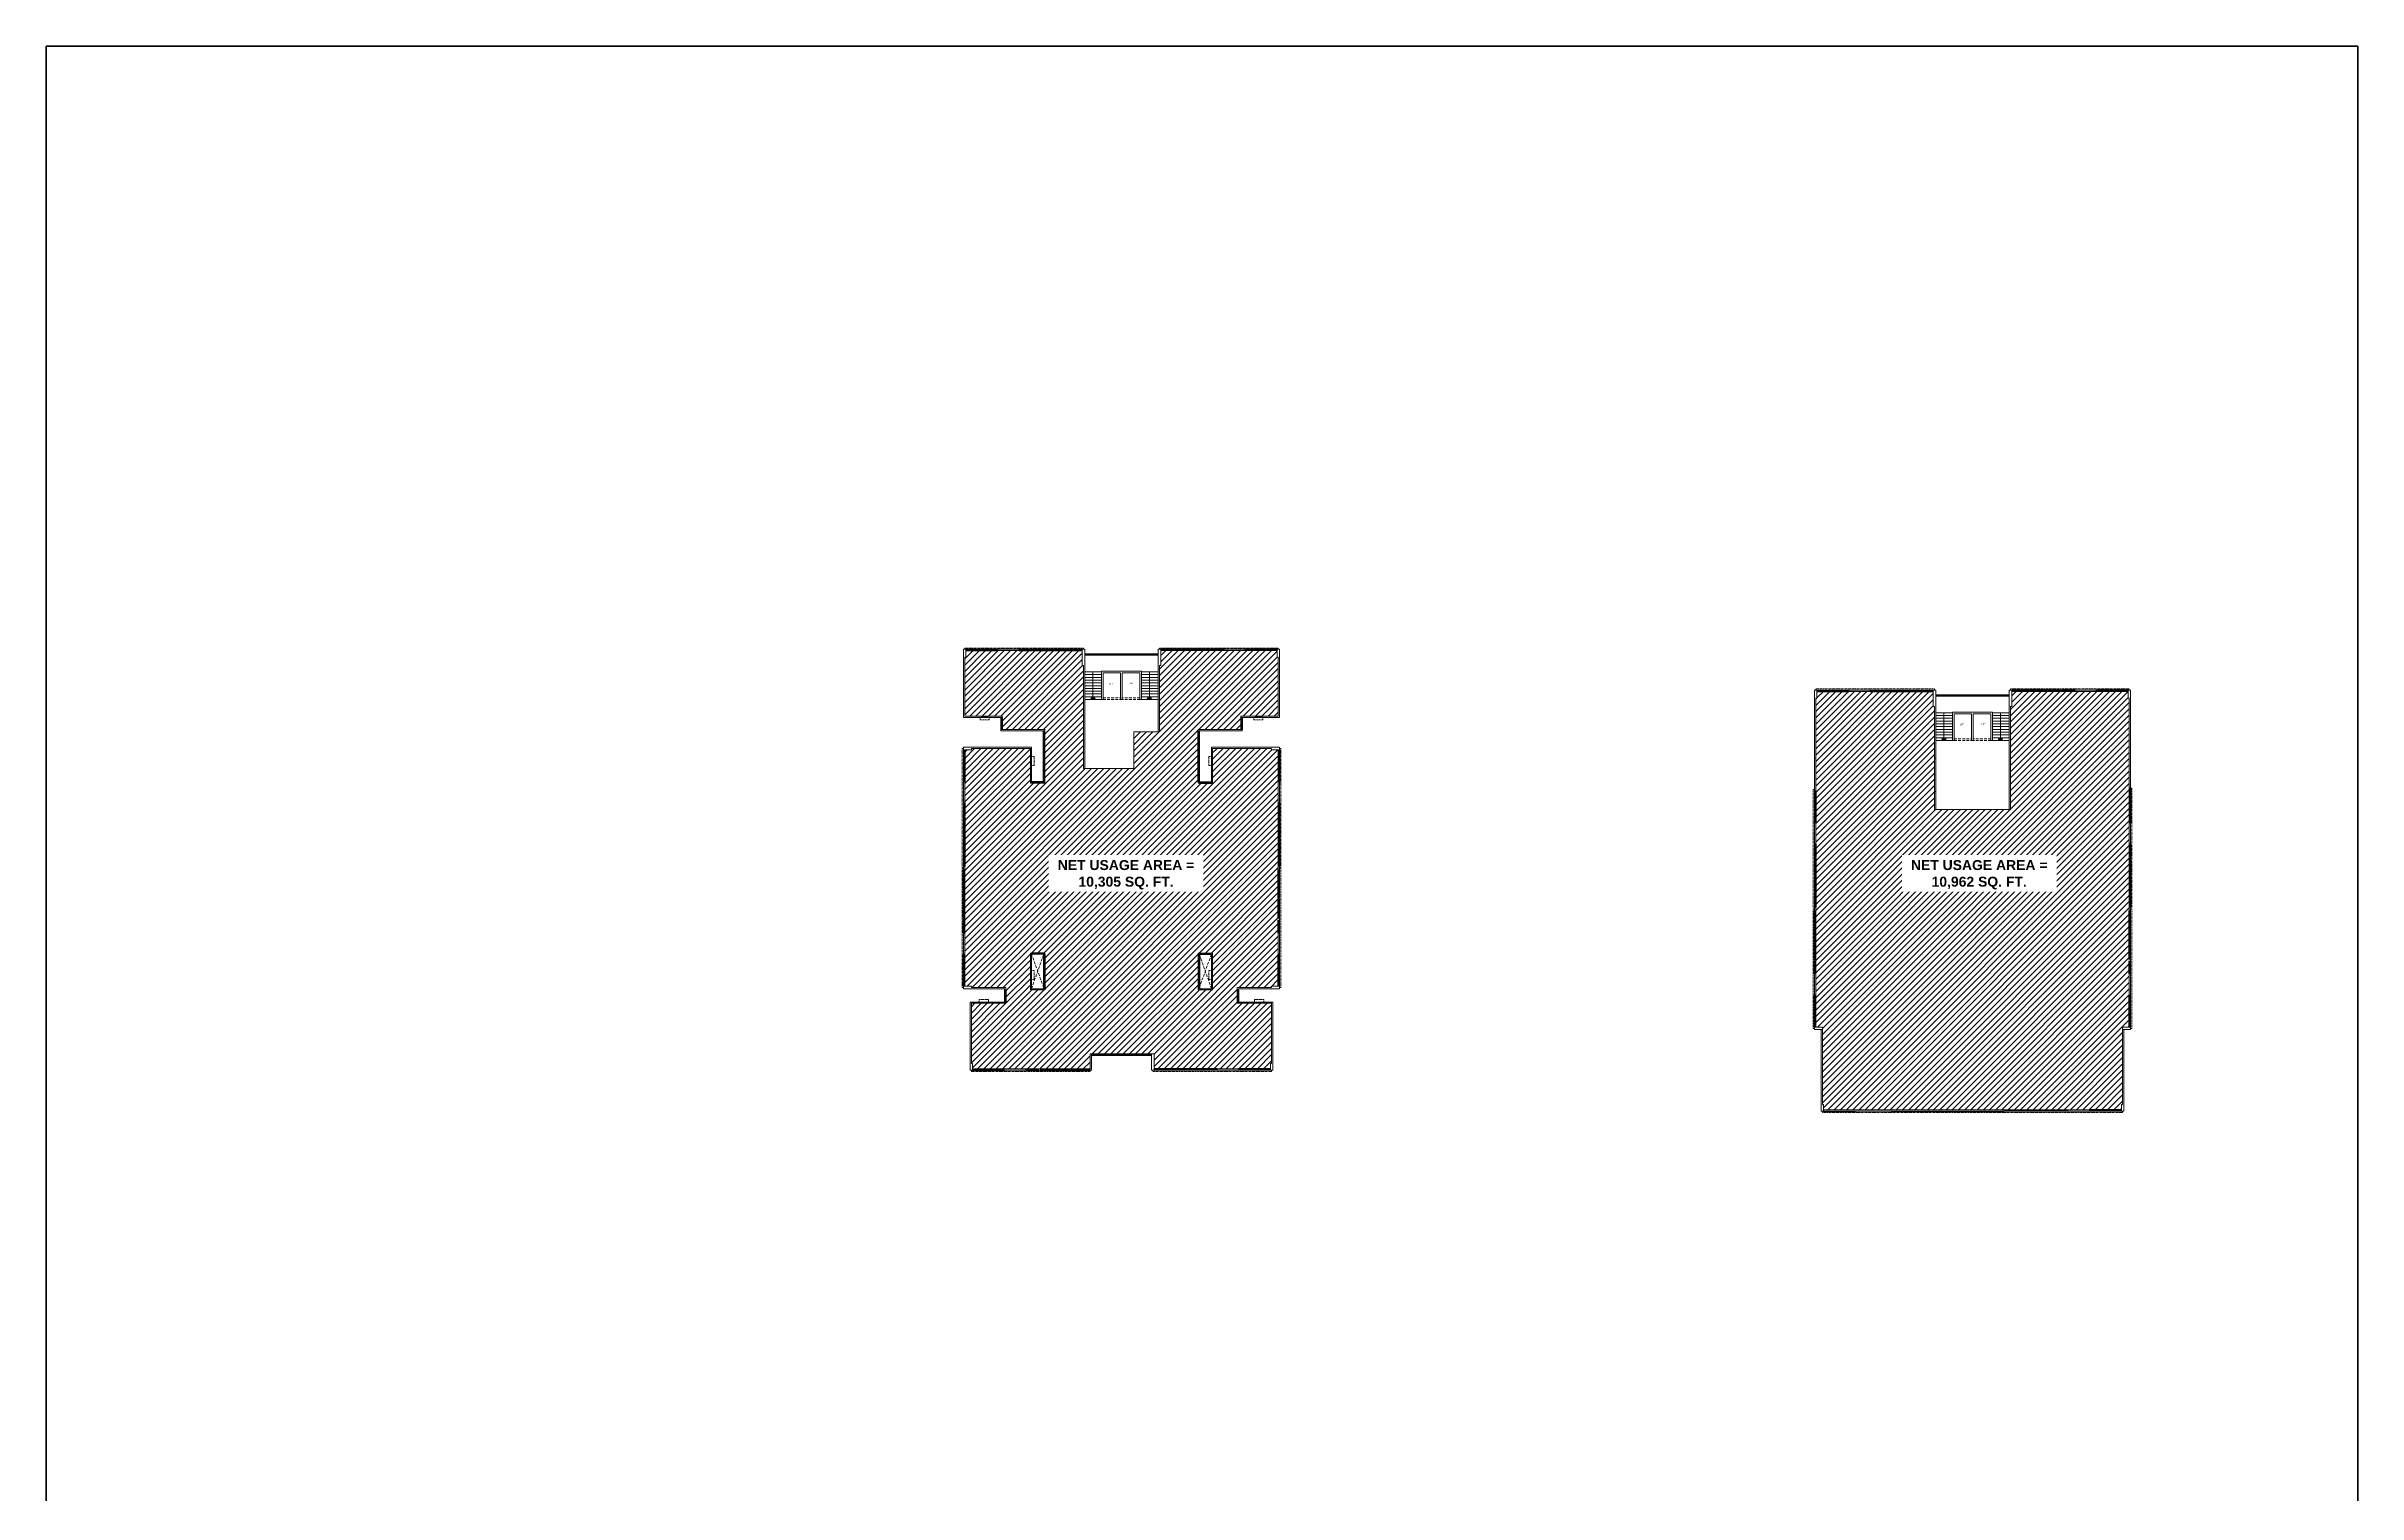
# Model space of a CAD drawing. Header units: inches. Extents: x 1807 to 67852, y 1160 to 20242.
# Drawn here: x 59504 to 67852, y 15017 to 20242 of the extents above; entities that cross this region are included whole.
import ezdxf

# ---------------------------------------------------------------- set-up
doc = ezdxf.new("R2010")
doc.units = ezdxf.units.IN
doc.header["$MEASUREMENT"] = 0
doc.linetypes.add('DASHED', pattern=[0.75, 0.5, -0.25])
doc.layers.get('0').update_dxf_attribs({"lineweight": 20})
for name, color, linetype, lineweight in [('02WINDOW & DOTTED', 8, 'Continuous', 20), ('Nstair', 8, 'Continuous', 20), ('PROJ.', 8, 'DASHED', 20), ('RAILING', 8, 'Continuous', 25), ('Railing 01', 8, 'Continuous', 18), ('SHOP TEXT', 7, 'Continuous', 15), ('text', 7, 'Continuous', 15), ('wall', 7, 'Continuous', 20), ('WALLS', 7, 'Continuous', 20), ('WINDOW', 8, 'Continuous', 15)]:
    doc.layers.add(name, color=color, linetype=linetype, lineweight=lineweight)
doc.styles.add('Krupalu 1', font='arial.ttf')
doc.styles.add('title block', font='')
doc.styles.get('title block').set_extended_font_data('Gulim')

msp = doc.modelspace()

# ---------------------------------------------------------------- hatches: boundary and pattern name
at = {"lineweight": -3}
h = msp.add_hatch(dxfattribs=at)
h.set_pattern_fill('ANSI31', color=256, scale=5)
h.set_pattern_definition([(45, (104079.003, 196866.295), (-11.2253202, 11.2253202), [])])
h.paths.add_polyline_path([(62820.8, 17824.1), (62820.8, 17872.1), (62820.8, 17876.6), (62820.8, 18037.1), (62825.3, 18037.1), (62825.3, 18041.6), (62825.3, 18061.1), (62940.8, 18061.1), (63012.8, 18061.1), (63017.3, 18061.1), (63065.3, 18061.1), (63069.8, 18061.1), (63245.3, 18061.1), (63245.3, 18011.6), (63245.3, 18007.1), (63249.8, 18007.1), (63249.8, 17635.4), (63254.3, 17635.4), (63431.7, 17635.4), (63431.7, 17767.1), (63519.8, 17767.1), (63524.3, 17767.1), (63524.3, 18007.1), (63528.8, 18007.1), (63528.8, 18011.6), (63528.8, 18061.1), (63704.3, 18061.1), (63708.8, 18061.1), (63756.8, 18061.1), (63833.3, 18061.1), (63948.8, 18061.1), (63948.8, 18041.6), (63948.8, 18041.6), (63948.8, 18037.1), (63953.3, 18037.1), (63953.3, 17876.6), (63953.3, 17872.1), (63953.3, 17824.1), (63893.3, 17824.1), (63869.3, 17824.1), (63818.3, 17824.1), (63818.3, 17819.6), (63818.3, 17776.1), (63663.8, 17776.1), (63663.8, 17771.6), (63663.8, 17587.1), (63663.8, 17582.6), (63668.3, 17582.6), (63711.8, 17582.6), (63716.3, 17582.6), (63716.3, 17650.1), (63716.3, 17674.1), (63716.3, 17707.1), (63764.3, 17707.1), (63929.3, 17707.1), (63929.3, 17702.6), (63933.8, 17702.6), (63953.3, 17702.6), (63953.3, 17587.1), (63953.3, 17515.1), (63953.3, 17510.6), (63953.3, 17462.6), (63953.3, 17458.1), (63953.3, 17282.6), (63953.3, 17269.1), (63953.3, 17093.6), (63957.8, 17093.6), (63957.8, 17089.1), (63953.3, 17089.1), (63953.3, 17041.1), (63953.3, 17036.6), (63953.3, 16964.6), (63953.3, 16849.1), (63933.8, 16849.1), (63929.3, 16849.1), (63929.3, 16844.6), (63804.8, 16844.6), (63804.8, 16835.6), (63804.8, 16792.1), (63803.3, 16792.1), (63803.3, 16787.6), (63872.3, 16787.6), (63896.3, 16787.6), (63929.3, 16787.6), (63929.3, 16570.1), (63924.8, 16570.1), (63924.8, 16550.6), (63809.3, 16550.6), (63737.3, 16550.6), (63732.8, 16550.6), (63675.8, 16550.6), (63504.8, 16550.6), (63504.8, 16600.1), (63504.8, 16600.1), (63504.8, 16604.6), (63500.3, 16604.6), (63500.3, 16604.6), (63495.8, 16604.6), (63278.3, 16604.6), (63273.8, 16604.6), (63273.8, 16550.6), (63089.3, 16550.6), (63041.3, 16550.6), (63036.8, 16550.6), (62964.8, 16550.6), (62849.3, 16550.6), (62849.3, 16570.1), (62844.8, 16570.1), (62844.8, 16787.6), (62901.8, 16787.6), (62970.8, 16787.6), (62970.8, 16792.1), (62969.3, 16792.1), (62969.3, 16835.6), (62969.3, 16835.6), (62969.3, 16844.6), (62844.8, 16844.6), (62844.8, 16849.1), (62840.3, 16849.1), (62820.8, 16849.1), (62820.8, 16964.6), (62820.8, 17041.1), (62820.8, 17089.1), (62820.8, 17093.6), (62820.8, 17269.1), (62820.8, 17282.6), (62820.8, 17458.1), (62820.8, 17462.6), (62820.8, 17510.6), (62820.8, 17515.1), (62820.8, 17587.1), (62820.8, 17702.6), (62840.3, 17702.6), (62844.8, 17702.6), (62844.8, 17707.1), (63005.3, 17707.1), (63009.8, 17707.1), (63057.8, 17707.1), (63057.8, 17674.2), (63057.8, 17650.2), (63060, 17650.2), (63060, 17650.1), (63057.8, 17650.1), (63057.8, 17582.6), (63062.3, 17582.6), (63110.3, 17582.6), (63110.3, 17771.6), (63110.3, 17776.1), (62955.8, 17776.1), (62955.8, 17819.6), (62955.8, 17824.1), (62904.8, 17824.1), (62880.8, 17824.1)])
h.paths.add_polyline_path([(63663.8, 16835.6), (63716.3, 16835.6), (63716.3, 16877.6), (63716.3, 16901.6), (63716.3, 16969.1), (63711.8, 16969.1), (63668.3, 16969.1), (63663.8, 16969.1), (63663.8, 16964.6)], flags=16)
h.paths.add_polyline_path([(63668.3, 16844.6), (63668.3, 16840.1), (63711.8, 16840.1), (63711.8, 16877.6), (63714.8, 16877.6), (63714.8, 16901.6), (63711.8, 16901.6), (63711.8, 16964.6), (63668.3, 16964.6), (63668.3, 16844.6)], flags=0)
h.paths.add_polyline_path([(63057.8, 16835.6), (63110.3, 16835.6), (63110.3, 16964.6), (63110.3, 16969.1), (63105.8, 16969.1), (63062.3, 16969.1), (63057.8, 16969.1), (63057.8, 16901.6), (63057.8, 16877.6), (63057.8, 16835.6)], flags=16)
h.paths.add_polyline_path([(63059.3, 16877.6), (63062.3, 16877.6), (63062.3, 16840.1), (63105.8, 16840.1), (63105.8, 16964.6), (63062.3, 16964.6), (63062.3, 16901.6), (63059.3, 16901.6)], flags=0)
h = msp.add_hatch(dxfattribs=at)
h.set_pattern_fill('ANSI31', color=256, scale=5)
h.set_pattern_definition([(45, (61859.449, 184879.483), (-11.2253202, 11.2253202), [])])
h.paths.add_polyline_path([(65894.4, 17554.9), (65894.4, 17671.9), (65894.4, 17724.4), (65894.4, 17728.9), (65894.4, 17889.4), (65898.9, 17889.4), (65898.9, 17893.9), (65898.9, 17913.4), (66014.4, 17913.4), (66086.4, 17913.4), (66090.9, 17913.4), (66138.9, 17913.4), (66143.4, 17913.4), (66318.9, 17913.4), (66318.9, 17863.9), (66318.9, 17859.4), (66323.4, 17859.4), (66323.4, 17672.1), (66323.4, 17552.1), (66323.4, 17487.7), (66327.9, 17487.7), (66593.4, 17487.7), (66597.9, 17487.7), (66597.9, 17708.7), (66597.9, 17859.4), (66602.4, 17859.4), (66602.4, 17863.9), (66602.4, 17913.4), (66777.9, 17913.4), (66782.4, 17913.4), (66830.4, 17913.4), (66906.9, 17913.4), (67022.4, 17913.4), (67022.4, 17893.9), (67022.4, 17893.9), (67022.4, 17889.4), (67026.9, 17889.4), (67026.9, 17728.9), (67026.9, 17724.4), (67026.9, 17671.9), (67026.9, 17563.9), (67026.9, 17439.4), (67026.9, 17367.4), (67026.9, 17362.9), (67026.9, 17314.9), (67026.9, 17310.4), (67026.9, 17134.9), (67026.9, 17121.4), (67026.9, 16945.9), (67031.4, 16945.9), (67031.4, 16941.4), (67026.9, 16941.4), (67026.9, 16893.4), (67026.9, 16888.9), (67026.9, 16816.9), (67026.9, 16701.4), (67002.9, 16701.4), (67002.9, 16692.4), (67002.9, 16639.9), (67002.9, 16422.4), (66998.4, 16422.4), (66998.4, 16402.9), (66882.9, 16402.9), (65927.4, 16402.9), (65922.9, 16402.9), (65922.9, 16422.4), (65918.4, 16422.4), (65918.4, 16644.4), (65918.4, 16692.4), (65918.4, 16692.4), (65918.4, 16701.4), (65913.9, 16701.4), (65894.4, 16701.4), (65894.4, 16816.9), (65894.4, 16893.4), (65894.4, 16941.4), (65894.4, 16945.9), (65894.4, 17121.4), (65894.4, 17134.9), (65894.4, 17310.4), (65894.4, 17314.9), (65894.4, 17362.9), (65894.4, 17367.4), (65894.4, 17439.4), (65894.4, 17554.9)])

# ---------------------------------------------------------------- linework, layer by layer
at = {"layer": '02WINDOW & DOTTED'}
for p, q in [((63519.8, 18048.6), (63254.1, 18048.6)), ((63519.8, 18047.1), (63254.1, 18047.1)), ((63519.8, 18045.6), (63254.1, 18045.6)), ((63519.8, 18044.1), (63254.1, 18044.1)), ((66593.4, 17900.9), (66327.7, 17900.9)), ((66593.4, 17899.4), (66327.7, 17899.4)), ((66593.4, 17897.9), (66327.7, 17897.9)), ((66593.4, 17896.4), (66327.7, 17896.4))]:
    msp.add_line(p, q, dxfattribs=at)
at = {"layer": '02WINDOW & DOTTED', "linetype": 'DASHED', "ltscale": 20}
for p, q in [((63320.3, 17890.1), (63383.3, 17890.1)), ((63320.3, 17884.1), (63383.3, 17884.1)), ((63453.8, 17890.1), (63389.3, 17890.1)), ((63453.8, 17884.1), (63389.3, 17884.1)), ((66393.9, 17742.4), (66456.9, 17742.4)), ((66393.9, 17736.4), (66456.9, 17736.4)), ((66527.4, 17742.4), (66462.9, 17742.4)), ((66527.4, 17736.4), (66462.9, 17736.4)), ((63105.8, 16844.6), (63062.3, 16964.6)), ((63062.3, 16840.1), (63105.8, 16964.6)), ((63711.8, 16840.1), (63668.3, 16964.6)), ((63711.8, 16964.6), (63668.3, 16844.6))]:
    msp.add_line(p, q, dxfattribs=at)
at = {"layer": 'Nstair', "ltscale": 10}
for p, q in [((63314.3, 17984.1), (63254.3, 17984.1)), ((63314.3, 17974.1), (63254.3, 17974.1)), ((63314.3, 17964.1), (63254.3, 17964.1)), ((63314.3, 17954.1), (63254.3, 17954.1)), ((63283.5, 17984.1), (63284, 17884.1)), ((63459.8, 17984.1), (63519.8, 17984.1)), ((63459.8, 17974.1), (63519.8, 17974.1)), ((63459.8, 17964.1), (63519.8, 17964.1)), ((63459.8, 17954.1), (63519.8, 17954.1)), ((63488.4, 17984.1), (63487.8, 17884.1)), ((63314.3, 17944.1), (63254.3, 17944.1)), ((63314.3, 17934.1), (63254.3, 17934.1)), ((63314.3, 17924.1), (63254.3, 17924.1)), ((63314.3, 17914.1), (63254.3, 17914.1)), ((63314.3, 17904.1), (63254.3, 17904.1)), ((63314.3, 17894.1), (63254.3, 17894.1)), ((63314.3, 17884.1), (63254.3, 17884.1)), ((63276.5, 17888.3), (63278.6, 17892.2)), ((63284, 17884.1), (63276.5, 17888.3)), ((63278.6, 17892.2), (63284, 17884.1)), ((63289.4, 17892.2), (63284, 17884.1)), ((63284, 17884.1), (63291.6, 17888.3)), ((63291.6, 17888.3), (63289.4, 17892.2)), ((63459.8, 17944.1), (63519.8, 17944.1)), ((63459.8, 17934.1), (63519.8, 17934.1)), ((63459.8, 17924.1), (63519.8, 17924.1)), ((63459.8, 17914.1), (63519.8, 17914.1)), ((63459.8, 17904.1), (63519.8, 17904.1)), ((63459.8, 17894.1), (63519.8, 17894.1)), ((63459.8, 17884.1), (63519.8, 17884.1)), ((63480.3, 17888.3), (63482.5, 17892.2)), ((63487.8, 17884.1), (63480.3, 17888.3)), ((63482.5, 17892.2), (63487.8, 17884.1)), ((63493.2, 17892.2), (63487.8, 17884.1)), ((63487.8, 17884.1), (63495.4, 17888.3)), ((63495.4, 17888.3), (63493.2, 17892.2)), ((66387.9, 17836.4), (66327.9, 17836.4)), ((66387.9, 17826.4), (66327.9, 17826.4)), ((66387.9, 17816.4), (66327.9, 17816.4)), ((66387.9, 17806.4), (66327.9, 17806.4)), ((66387.9, 17796.4), (66327.9, 17796.4)), ((66387.9, 17786.4), (66327.9, 17786.4)), ((66357.1, 17836.4), (66357.6, 17736.4)), ((66533.4, 17836.4), (66593.4, 17836.4)), ((66533.4, 17826.4), (66593.4, 17826.4)), ((66533.4, 17816.4), (66593.4, 17816.4)), ((66533.4, 17806.4), (66593.4, 17806.4)), ((66533.4, 17796.4), (66593.4, 17796.4)), ((66533.4, 17786.4), (66593.4, 17786.4)), ((66562, 17836.4), (66561.4, 17736.4)), ((66387.9, 17776.4), (66327.9, 17776.4)), ((66387.9, 17766.4), (66327.9, 17766.4)), ((66387.9, 17756.4), (66327.9, 17756.4)), ((66387.9, 17746.4), (66327.9, 17746.4)), ((66387.9, 17736.4), (66327.9, 17736.4)), ((66350.1, 17740.7), (66352.3, 17744.5)), ((66357.6, 17736.4), (66350.1, 17740.7)), ((66352.3, 17744.5), (66357.6, 17736.4)), ((66363, 17744.5), (66357.6, 17736.4)), ((66357.6, 17736.4), (66365.2, 17740.7)), ((66365.2, 17740.7), (66363, 17744.5)), ((66533.4, 17776.4), (66593.4, 17776.4)), ((66533.4, 17766.4), (66593.4, 17766.4)), ((66533.4, 17756.4), (66593.4, 17756.4)), ((66533.4, 17746.4), (66593.4, 17746.4)), ((66533.4, 17736.4), (66593.4, 17736.4)), ((66553.9, 17740.6), (66556.1, 17744.5)), ((66561.4, 17736.4), (66553.9, 17740.6)), ((66556.1, 17744.5), (66561.4, 17736.4)), ((66566.8, 17744.5), (66561.4, 17736.4)), ((66561.4, 17736.4), (66569, 17740.6)), ((66569, 17740.6), (66566.8, 17744.5))]:
    msp.add_line(p, q, dxfattribs=at)
at = {"layer": 'PROJ.', "ltscale": 8}
for p, q in [((62876.3, 17819.6), (62876.3, 17810.6)), ((62909.3, 17810.6), (62876.3, 17810.6)), ((62909.3, 17819.6), (62909.3, 17810.6)), ((63864.8, 17819.6), (63864.8, 17810.6)), ((63864.8, 17810.6), (63897.8, 17810.6)), ((63897.8, 17819.6), (63897.8, 17810.6))]:
    msp.add_line(p, q, dxfattribs=at)
at = {"layer": 'PROJ.', "ltscale": 7}
for points in [[(62820.8, 18065.6), (62820.8, 18070.1), (63249.8, 18070.1), (63249.8, 18065.6)], [(63953.3, 18065.6), (63953.3, 18070.1), (63524.3, 18070.1), (63524.3, 18065.6)], [(65894.4, 17917.9), (65894.4, 17922.4), (66323.4, 17922.4), (66323.4, 17917.9)], [(67026.9, 17917.9), (67026.9, 17922.4), (66597.9, 17922.4), (66597.9, 17917.9)], [(62816.3, 17278.1), (62811.8, 17278.1), (62811.8, 17707.1), (62816.3, 17707.1)], [(63957.8, 17278.1), (63962.3, 17278.1), (63962.3, 17707.1), (63957.8, 17707.1)], [(63062.3, 17678.6), (63071.3, 17678.6), (63071.3, 17645.6), (63062.3, 17645.6)], [(63711.8, 17678.6), (63702.8, 17678.6), (63702.8, 17645.6), (63711.8, 17645.6)], [(65889.9, 17130.4), (65885.4, 17130.4), (65885.4, 17559.4), (65889.9, 17559.4)], [(67031.4, 17130.4), (67035.9, 17130.4), (67035.9, 17563.9), (67031.4, 17563.9)], [(62816.3, 17273.6), (62811.8, 17273.6), (62811.8, 16844.6), (62816.3, 16844.6)], [(63957.8, 17273.6), (63962.3, 17273.6), (63962.3, 16844.6), (63957.8, 16844.6)], [(65889.9, 17125.9), (65885.4, 17125.9), (65885.4, 16696.9), (65889.9, 16696.9)], [(67031.4, 17125.9), (67035.9, 17125.9), (67035.9, 16696.9), (67031.4, 16696.9)], [(63062.3, 16873.1), (63071.3, 16873.1), (63071.3, 16906.1), (63062.3, 16906.1)], [(63711.8, 16873.1), (63702.8, 16873.1), (63702.8, 16906.1), (63711.8, 16906.1)], [(62873.3, 16792.1), (62873.3, 16801.1), (62906.3, 16801.1), (62906.3, 16792.1)], [(63900.8, 16792.1), (63900.8, 16801.1), (63867.8, 16801.1), (63867.8, 16792.1)], [(63273.8, 16546.1), (63273.8, 16541.6), (62844.8, 16541.6), (62844.8, 16546.1)], [(63500.3, 16546.1), (63500.3, 16541.6), (63929.3, 16541.6), (63929.3, 16546.1)], [(66576.3, 16393.9), (66573.9, 16393.9), (65918.4, 16393.9), (65918.4, 16398.4)], [(66576.3, 16393.9), (66573.9, 16393.9), (67002.9, 16393.9), (67002.9, 16398.4)]]:
    msp.add_lwpolyline(points, dxfattribs=at)
at = {"layer": 'RAILING'}
for p, q in [((62825.3, 18065.6), (62940.8, 18065.6)), ((62825.3, 18064.1), (62940.8, 18064.1)), ((62825.3, 18062.6), (62940.8, 18062.6)), ((62825.3, 18061.1), (62940.8, 18061.1)), ((63017.3, 18065.6), (63065.3, 18065.6)), ((63017.3, 18064.1), (63065.3, 18064.1)), ((63017.3, 18062.6), (63065.3, 18062.6)), ((63017.3, 18061.1), (63065.3, 18061.1)), ((63069.8, 18065.6), (63245.3, 18065.6)), ((63069.8, 18064.1), (63245.3, 18064.1)), ((63069.8, 18062.6), (63245.3, 18062.6)), ((63069.8, 18061.1), (63245.3, 18061.1)), ((63704.3, 18065.6), (63528.8, 18065.6)), ((63704.3, 18064.1), (63528.8, 18064.1)), ((63704.3, 18062.6), (63528.8, 18062.6)), ((63704.3, 18061.1), (63528.8, 18061.1)), ((63756.8, 18065.6), (63708.8, 18065.6)), ((63756.8, 18064.1), (63708.8, 18064.1)), ((63756.8, 18062.6), (63708.8, 18062.6)), ((63756.8, 18061.1), (63708.8, 18061.1)), ((63948.8, 18065.6), (63833.3, 18065.6)), ((63948.8, 18064.1), (63833.3, 18064.1)), ((63948.8, 18062.6), (63833.3, 18062.6)), ((63948.8, 18061.1), (63833.3, 18061.1)), ((65898.9, 17917.9), (66014.4, 17917.9)), ((65898.9, 17916.4), (66014.4, 17916.4)), ((65898.9, 17914.9), (66014.4, 17914.9)), ((65898.9, 17913.4), (66014.4, 17913.4)), ((66090.9, 17917.9), (66138.9, 17917.9)), ((66090.9, 17916.4), (66138.9, 17916.4)), ((66090.9, 17914.9), (66138.9, 17914.9)), ((66090.9, 17913.4), (66138.9, 17913.4)), ((66143.4, 17917.9), (66318.9, 17917.9)), ((66143.4, 17916.4), (66318.9, 17916.4)), ((66143.4, 17914.9), (66318.9, 17914.9)), ((66143.4, 17913.4), (66318.9, 17913.4)), ((66777.9, 17917.9), (66602.4, 17917.9)), ((66777.9, 17916.4), (66602.4, 17916.4)), ((66777.9, 17914.9), (66602.4, 17914.9)), ((66777.9, 17913.4), (66602.4, 17913.4)), ((66830.4, 17917.9), (66782.4, 17917.9)), ((66830.4, 17916.4), (66782.4, 17916.4)), ((66830.4, 17914.9), (66782.4, 17914.9)), ((66830.4, 17913.4), (66782.4, 17913.4)), ((67022.4, 17917.9), (66906.9, 17917.9)), ((67022.4, 17916.4), (66906.9, 17916.4)), ((67022.4, 17914.9), (66906.9, 17914.9)), ((67022.4, 17913.4), (66906.9, 17913.4)), ((62951.3, 17819.6), (62951.3, 17776.1)), ((62952.8, 17819.6), (62952.8, 17776.1)), ((62954.3, 17819.6), (62954.3, 17776.1)), ((62955.8, 17819.6), (62955.8, 17776.1)), ((63818.3, 17819.6), (63818.3, 17776.1)), ((63819.8, 17819.6), (63819.8, 17776.1)), ((63821.3, 17819.6), (63821.3, 17776.1)), ((63822.8, 17819.6), (63822.8, 17776.1)), ((62816.3, 17702.6), (62816.3, 17587.1)), ((62820.8, 17702.6), (62820.8, 17587.1)), ((63105.8, 17587.1), (63105.8, 17771.6)), ((63107.3, 17587.1), (63107.3, 17771.6)), ((63108.8, 17587.1), (63108.8, 17771.6)), ((63110.3, 17582.6), (63110.3, 17771.6)), ((63663.8, 17587.1), (63663.8, 17771.6)), ((63665.3, 17587.1), (63665.3, 17771.6)), ((63666.8, 17587.1), (63666.8, 17771.6)), ((63668.3, 17587.1), (63668.3, 17771.6)), ((63953.3, 17702.6), (63953.3, 17587.1)), ((63957.8, 17702.6), (63957.8, 17587.1)), ((63105.8, 17587.1), (63062.3, 17587.1)), ((63110.3, 17582.6), (63062.3, 17582.6)), ((63668.3, 17587.1), (63711.8, 17587.1)), ((63668.3, 17582.6), (63711.8, 17582.6)), ((65889.9, 17554.9), (65889.9, 17439.4)), ((65894.4, 17554.9), (65894.4, 17439.4)), ((67026.9, 17563.9), (67026.9, 17439.4)), ((67031.4, 17563.9), (67031.4, 17439.4)), ((62816.3, 17510.6), (62816.3, 17462.6)), ((62816.3, 17458.1), (62816.3, 17282.6)), ((62820.8, 17510.6), (62820.8, 17462.6)), ((62820.8, 17458.1), (62820.8, 17282.6)), ((63953.3, 17510.6), (63953.3, 17462.6)), ((63953.3, 17458.1), (63953.3, 17282.6)), ((63957.8, 17510.6), (63957.8, 17462.6)), ((63957.8, 17458.1), (63957.8, 17282.6)), ((65889.9, 17362.9), (65889.9, 17314.9)), ((65889.9, 17310.4), (65889.9, 17134.9)), ((65894.4, 17362.9), (65894.4, 17314.9)), ((65894.4, 17310.4), (65894.4, 17134.9)), ((67026.9, 17362.9), (67026.9, 17314.9)), ((67026.9, 17310.4), (67026.9, 17134.9)), ((67031.4, 17362.9), (67031.4, 17314.9)), ((67031.4, 17310.4), (67031.4, 17134.9)), ((62816.3, 17093.6), (62816.3, 17269.1)), ((62820.8, 17093.6), (62820.8, 17269.1)), ((63953.3, 17093.6), (63953.3, 17269.1)), ((63957.8, 17093.6), (63957.8, 17269.1)), ((65889.9, 16945.9), (65889.9, 17121.4)), ((65894.4, 16945.9), (65894.4, 17121.4)), ((67026.9, 16945.9), (67026.9, 17121.4)), ((67031.4, 16945.9), (67031.4, 17121.4)), ((62816.3, 17041.1), (62816.3, 17089.1)), ((62820.8, 17041.1), (62820.8, 17089.1)), ((63953.3, 17041.1), (63953.3, 17089.1)), ((63957.8, 17041.1), (63957.8, 17089.1)), ((62816.3, 16849.1), (62816.3, 16964.6)), ((62820.8, 16849.1), (62820.8, 16964.6)), ((63105.8, 16969.1), (63062.3, 16969.1)), ((63105.8, 16964.6), (63062.3, 16964.6)), ((63105.8, 16964.6), (63105.8, 16840.1)), ((63107.3, 16964.6), (63107.3, 16844.6)), ((63108.8, 16964.6), (63108.8, 16844.6)), ((63110.3, 16964.6), (63110.3, 16835.6)), ((63663.8, 16964.6), (63663.8, 16835.6)), ((63665.3, 16964.6), (63665.3, 16844.6)), ((63666.8, 16964.6), (63666.8, 16844.6)), ((63668.3, 16969.1), (63711.8, 16969.1)), ((63668.3, 16964.6), (63711.8, 16964.6)), ((63668.3, 16964.6), (63668.3, 16840.1)), ((63953.3, 16849.1), (63953.3, 16964.6)), ((63957.8, 16849.1), (63957.8, 16964.6)), ((65889.9, 16893.4), (65889.9, 16941.4)), ((65894.4, 16893.4), (65894.4, 16941.4)), ((67026.9, 16893.4), (67026.9, 16941.4)), ((67031.4, 16893.4), (67031.4, 16941.4)), ((62964.8, 16835.6), (62964.8, 16792.1)), ((62969.3, 16835.6), (62969.3, 16792.1)), ((63804.8, 16835.6), (63804.8, 16792.1)), ((63809.3, 16835.6), (63809.3, 16792.1)), ((65889.9, 16701.4), (65889.9, 16816.9)), ((65894.4, 16701.4), (65894.4, 16816.9)), ((67026.9, 16701.4), (67026.9, 16816.9)), ((67031.4, 16701.4), (67031.4, 16816.9)), ((62849.3, 16550.6), (62964.8, 16550.6)), ((62849.3, 16546.1), (62964.8, 16546.1)), ((63041.3, 16550.6), (63089.3, 16550.6)), ((63041.3, 16546.1), (63089.3, 16546.1)), ((63093.8, 16550.6), (63273.8, 16550.6)), ((63093.8, 16546.1), (63273.8, 16546.1)), ((63278.3, 16604.6), (63495.8, 16604.6)), ((63278.3, 16603.1), (63495.8, 16603.1)), ((63278.3, 16601.6), (63495.8, 16601.6)), ((63278.3, 16600.1), (63495.8, 16600.1)), ((63278.3, 16600.1), (63495.8, 16600.1)), ((63675.8, 16550.6), (63504.8, 16550.6)), ((63675.8, 16546.1), (63504.8, 16546.1)), ((63732.8, 16550.6), (63675.8, 16550.6)), ((63732.8, 16546.1), (63675.8, 16546.1)), ((63924.8, 16550.6), (63809.3, 16550.6)), ((63924.8, 16546.1), (63809.3, 16546.1)), ((65922.9, 16398.4), (66038.4, 16398.4)), ((66167.4, 16398.4), (66573.9, 16398.4)), ((66351.9, 16398.4), (66569.4, 16398.4)), ((66749.4, 16398.4), (66573.9, 16398.4)), ((66806.4, 16398.4), (66749.4, 16398.4)), ((66998.4, 16402.9), (66882.9, 16402.9)), ((66998.4, 16398.4), (66882.9, 16398.4))]:
    msp.add_line(p, q, dxfattribs=at)
at = {"layer": 'Railing 01'}
for p, q in [((62817.8, 17702.6), (62817.8, 17587.1)), ((62819.3, 17702.6), (62819.3, 17587.1)), ((63954.8, 17702.6), (63954.8, 17587.1)), ((63956.3, 17702.6), (63956.3, 17587.1)), ((63105.8, 17585.6), (63062.3, 17585.6)), ((63105.8, 17584.1), (63062.3, 17584.1)), ((63668.3, 17585.6), (63711.8, 17585.6)), ((63668.3, 17584.1), (63711.8, 17584.1)), ((65891.4, 17554.9), (65891.4, 17439.4)), ((65892.9, 17554.9), (65892.9, 17439.4)), ((67028.4, 17563.9), (67028.4, 17439.4)), ((67029.9, 17563.9), (67029.9, 17439.4)), ((62817.8, 17510.6), (62817.8, 17462.6)), ((62817.8, 17458.1), (62817.8, 17282.6)), ((62819.3, 17510.6), (62819.3, 17462.6)), ((62819.3, 17458.1), (62819.3, 17282.6)), ((63954.8, 17510.6), (63954.8, 17462.6)), ((63954.8, 17458.1), (63954.8, 17282.6)), ((63956.3, 17510.6), (63956.3, 17462.6)), ((63956.3, 17458.1), (63956.3, 17282.6)), ((65891.4, 17362.9), (65891.4, 17314.9)), ((65891.4, 17310.4), (65891.4, 17134.9)), ((65892.9, 17362.9), (65892.9, 17314.9)), ((65892.9, 17310.4), (65892.9, 17134.9)), ((67028.4, 17362.9), (67028.4, 17314.9)), ((67028.4, 17310.4), (67028.4, 17134.9)), ((67029.9, 17362.9), (67029.9, 17314.9)), ((67029.9, 17310.4), (67029.9, 17134.9)), ((62817.8, 17093.6), (62817.8, 17269.1)), ((62819.3, 17093.6), (62819.3, 17269.1)), ((63954.8, 17093.6), (63954.8, 17269.1)), ((63956.3, 17093.6), (63956.3, 17269.1)), ((65891.4, 16945.9), (65891.4, 17121.4)), ((65892.9, 16945.9), (65892.9, 17121.4)), ((67028.4, 16945.9), (67028.4, 17121.4)), ((67029.9, 16945.9), (67029.9, 17121.4)), ((62817.8, 17041.1), (62817.8, 17089.1)), ((62819.3, 17041.1), (62819.3, 17089.1)), ((63954.8, 17041.1), (63954.8, 17089.1)), ((63956.3, 17041.1), (63956.3, 17089.1)), ((62817.8, 16849.1), (62817.8, 16964.6)), ((62819.3, 16849.1), (62819.3, 16964.6)), ((63105.8, 16967.6), (63062.3, 16967.6)), ((63105.8, 16966.1), (63062.3, 16966.1)), ((63668.3, 16967.6), (63711.8, 16967.6)), ((63668.3, 16966.1), (63711.8, 16966.1)), ((63954.8, 16849.1), (63954.8, 16964.6)), ((63956.3, 16849.1), (63956.3, 16964.6)), ((65891.4, 16893.4), (65891.4, 16941.4)), ((65892.9, 16893.4), (65892.9, 16941.4)), ((67028.4, 16893.4), (67028.4, 16941.4)), ((67029.9, 16893.4), (67029.9, 16941.4)), ((62966.3, 16835.6), (62966.3, 16792.1)), ((62967.8, 16835.6), (62967.8, 16792.1)), ((63806.3, 16835.6), (63806.3, 16792.1)), ((63807.8, 16835.6), (63807.8, 16792.1)), ((65891.4, 16701.4), (65891.4, 16816.9)), ((65892.9, 16701.4), (65892.9, 16816.9)), ((67028.4, 16701.4), (67028.4, 16816.9)), ((67029.9, 16701.4), (67029.9, 16816.9)), ((62849.3, 16549.1), (62964.8, 16549.1)), ((62849.3, 16547.6), (62964.8, 16547.6)), ((63041.3, 16549.1), (63089.3, 16549.1)), ((63041.3, 16547.6), (63089.3, 16547.6)), ((63093.8, 16549.1), (63273.8, 16549.1)), ((63093.8, 16547.6), (63273.8, 16547.6)), ((63675.8, 16549.1), (63504.8, 16549.1)), ((63675.8, 16547.6), (63504.8, 16547.6)), ((63732.8, 16549.1), (63675.8, 16549.1)), ((63732.8, 16547.6), (63675.8, 16547.6)), ((63924.8, 16549.1), (63809.3, 16549.1)), ((63924.8, 16547.6), (63809.3, 16547.6)), ((66998.4, 16401.4), (66882.9, 16401.4)), ((66998.4, 16399.9), (66882.9, 16399.9))]:
    msp.add_line(p, q, dxfattribs=at)
at = {"layer": 'wall'}
for p, q in [((62816.3, 18065.6), (62816.3, 17819.6)), ((62816.3, 18065.6), (62825.3, 18065.6)), ((62820.8, 18037.1), (62820.8, 17876.6)), ((62825.3, 18037.1), (62820.8, 18037.1)), ((62825.3, 18041.6), (62825.3, 18065.6)), ((62825.3, 18037.1), (62825.3, 18041.6)), ((62940.8, 18065.6), (62940.8, 18061.1)), ((62940.8, 18065.6), (63017.3, 18065.6)), ((62940.8, 18061.1), (63012.8, 18061.1)), ((63012.8, 18061.1), (63012.8, 18061.1)), ((63017.3, 18061.1), (63012.8, 18061.1)), ((63017.3, 18065.6), (63017.3, 18061.1)), ((63065.3, 18065.6), (63065.3, 18065.6)), ((63065.3, 18065.6), (63069.8, 18065.6)), ((63245.3, 18065.6), (63245.3, 18011.6)), ((63245.3, 18065.6), (63254.3, 18065.6)), ((63254.3, 18065.6), (63254.3, 17635.4)), ((63519.8, 18065.6), (63519.8, 17767.1)), ((63528.8, 18065.6), (63519.8, 18065.6)), ((63528.8, 18065.6), (63528.8, 18011.6)), ((63704.3, 18065.6), (63704.3, 18061.1)), ((63708.8, 18065.6), (63704.3, 18065.6)), ((63708.8, 18065.6), (63708.8, 18061.1)), ((63756.8, 18065.6), (63756.8, 18061.1)), ((63833.3, 18065.6), (63756.8, 18065.6)), ((63833.3, 18061.1), (63756.8, 18061.1)), ((63833.3, 18065.6), (63833.3, 18061.1)), ((63948.8, 18041.6), (63948.8, 18065.6)), ((63957.8, 18065.6), (63948.8, 18065.6)), ((63948.8, 18037.1), (63948.8, 18041.6)), ((63948.8, 18041.6), (63948.8, 18041.6)), ((63948.8, 18037.1), (63953.3, 18037.1)), ((63953.3, 18037.1), (63953.3, 17876.6)), ((63957.8, 18065.6), (63957.8, 17819.6)), ((63245.3, 18007.1), (63245.3, 18011.6)), ((63245.3, 18011.6), (63245.3, 18011.6)), ((63245.3, 18007.1), (63249.8, 18007.1)), ((63249.8, 18007.1), (63249.8, 17635.4)), ((63389.3, 17986.1), (63314.3, 17986.1)), ((63314.3, 17986.1), (63314.3, 17884.1)), ((63320.3, 17884.1), (63320.3, 17980.1)), ((63320.3, 17980.1), (63383.3, 17980.1)), ((63383.3, 17986.1), (63459.8, 17986.1)), ((63383.3, 17980.1), (63383.3, 17884.1)), ((63383.3, 17884.1), (63383.3, 17980.1)), ((63389.3, 17884.1), (63389.3, 17980.1)), ((63453.8, 17980.1), (63389.3, 17980.1)), ((63389.3, 17980.1), (63389.3, 17884.1)), ((63453.8, 17884.1), (63453.8, 17980.1)), ((63459.8, 17986.1), (63459.8, 17884.1)), ((63524.3, 18007.1), (63524.3, 17767.1)), ((63528.8, 18007.1), (63524.3, 18007.1)), ((63528.8, 18007.1), (63528.8, 18011.6)), ((63528.8, 18011.6), (63528.8, 18011.6)), ((62820.8, 17876.6), (62820.8, 17872.1)), ((62820.8, 17876.6), (62820.8, 17876.6)), ((62820.8, 17872.1), (62820.8, 17872.1)), ((62820.8, 17872.1), (62820.8, 17824.1)), ((63314.3, 17884.1), (63320.3, 17884.1)), ((63383.3, 17884.1), (63389.3, 17884.1)), ((63389.3, 17884.1), (63383.3, 17884.1)), ((63459.8, 17884.1), (63453.8, 17884.1)), ((63953.3, 17876.6), (63953.3, 17872.1)), ((63953.3, 17876.6), (63953.3, 17876.6)), ((63953.3, 17872.1), (63953.3, 17872.1)), ((63953.3, 17872.1), (63953.3, 17824.1)), ((65889.9, 17917.9), (65889.9, 17671.9)), ((65889.9, 17917.9), (65898.9, 17917.9)), ((65894.4, 17889.4), (65894.4, 17728.9)), ((65898.9, 17889.4), (65894.4, 17889.4)), ((65898.9, 17893.9), (65898.9, 17917.9)), ((65898.9, 17889.4), (65898.9, 17893.9)), ((66014.4, 17917.9), (66014.4, 17913.4)), ((66014.4, 17917.9), (66090.9, 17917.9)), ((66014.4, 17913.4), (66086.4, 17913.4)), ((66086.4, 17913.4), (66086.4, 17913.4)), ((66090.9, 17913.4), (66086.4, 17913.4)), ((66090.9, 17917.9), (66090.9, 17913.4)), ((66138.9, 17917.9), (66138.9, 17917.9)), ((66138.9, 17917.9), (66143.4, 17917.9)), ((66318.9, 17917.9), (66318.9, 17863.9)), ((66318.9, 17917.9), (66327.9, 17917.9)), ((66593.4, 17917.9), (66593.4, 17708.7)), ((66602.4, 17917.9), (66593.4, 17917.9)), ((66602.4, 17917.9), (66602.4, 17863.9)), ((66777.9, 17917.9), (66777.9, 17913.4)), ((66782.4, 17917.9), (66777.9, 17917.9)), ((66782.4, 17917.9), (66782.4, 17913.4)), ((66830.4, 17917.9), (66830.4, 17913.4)), ((66906.9, 17917.9), (66830.4, 17917.9)), ((66906.9, 17913.4), (66830.4, 17913.4)), ((66906.9, 17917.9), (66906.9, 17913.4)), ((67022.4, 17893.9), (67022.4, 17917.9)), ((67031.4, 17917.9), (67022.4, 17917.9)), ((67022.4, 17889.4), (67022.4, 17893.9)), ((67022.4, 17893.9), (67022.4, 17893.9)), ((67022.4, 17889.4), (67026.9, 17889.4)), ((67026.9, 17889.4), (67026.9, 17728.9)), ((67031.4, 17917.9), (67031.4, 17671.9)), ((62880.8, 17819.6), (62816.3, 17819.6)), ((62880.8, 17824.1), (62820.8, 17824.1)), ((62880.8, 17824.1), (62880.8, 17819.6)), ((62904.8, 17824.1), (62904.8, 17819.6)), ((62955.8, 17824.1), (62904.8, 17824.1)), ((62955.8, 17819.6), (62904.8, 17819.6)), ((62909.3, 17824.1), (62909.3, 17824.1)), ((62955.8, 17824.1), (62955.8, 17819.6)), ((63818.3, 17824.1), (63869.3, 17824.1)), ((63818.3, 17824.1), (63818.3, 17819.6)), ((63818.3, 17819.6), (63869.3, 17819.6)), ((63869.3, 17824.1), (63869.3, 17819.6)), ((63893.3, 17824.1), (63893.3, 17819.6)), ((63893.3, 17824.1), (63953.3, 17824.1)), ((63893.3, 17819.6), (63957.8, 17819.6)), ((66318.9, 17859.4), (66318.9, 17863.9)), ((66318.9, 17863.9), (66318.9, 17863.9)), ((66318.9, 17859.4), (66323.4, 17859.4)), ((66462.9, 17838.4), (66387.9, 17838.4)), ((66387.9, 17838.4), (66387.9, 17736.4)), ((66393.9, 17736.4), (66393.9, 17832.4)), ((66393.9, 17832.4), (66456.9, 17832.4)), ((66456.9, 17838.4), (66533.4, 17838.4)), ((66456.9, 17832.4), (66456.9, 17736.4)), ((66456.9, 17736.4), (66456.9, 17832.4)), ((66462.9, 17736.4), (66462.9, 17832.4)), ((66527.4, 17832.4), (66462.9, 17832.4)), ((66462.9, 17832.4), (66462.9, 17736.4)), ((66527.4, 17736.4), (66527.4, 17832.4)), ((66533.4, 17838.4), (66533.4, 17736.4)), ((66597.9, 17859.4), (66597.9, 17708.7)), ((66602.4, 17859.4), (66597.9, 17859.4)), ((66602.4, 17859.4), (66602.4, 17863.9)), ((66602.4, 17863.9), (66602.4, 17863.9)), ((63062.3, 17711.6), (62816.3, 17711.6)), ((62816.3, 17702.6), (62816.3, 17711.6)), ((62840.3, 17702.6), (62816.3, 17702.6)), ((62840.3, 17702.6), (62840.3, 17702.6)), ((62840.3, 17702.6), (62844.8, 17702.6)), ((62844.8, 17707.1), (62844.8, 17702.6)), ((63005.3, 17707.1), (62844.8, 17707.1)), ((62951.3, 17776.1), (62951.3, 17771.6)), ((63005.3, 17707.1), (63005.3, 17707.1)), ((63009.8, 17707.1), (63005.3, 17707.1)), ((63009.8, 17707.1), (63009.8, 17707.1)), ((63062.3, 17674.1), (63062.3, 17711.6)), ((63711.8, 17711.6), (63957.8, 17711.6)), ((63711.8, 17674.1), (63711.8, 17711.6)), ((63716.3, 17707.1), (63764.3, 17707.1)), ((63716.3, 17674.1), (63716.3, 17707.1)), ((63764.3, 17707.1), (63929.3, 17707.1)), ((63822.8, 17776.1), (63822.8, 17771.6)), ((63929.3, 17707.1), (63929.3, 17702.6)), ((63933.8, 17702.6), (63929.3, 17702.6)), ((63933.8, 17702.6), (63957.8, 17702.6)), ((63933.8, 17702.6), (63933.8, 17702.6)), ((63957.8, 17702.6), (63957.8, 17711.6)), ((65894.4, 17728.9), (65894.4, 17724.4)), ((65894.4, 17728.9), (65894.4, 17728.9)), ((65894.4, 17724.4), (65894.4, 17724.4)), ((65894.4, 17724.4), (65894.4, 17671.9)), ((66387.9, 17736.4), (66393.9, 17736.4)), ((66456.9, 17736.4), (66462.9, 17736.4)), ((66462.9, 17736.4), (66456.9, 17736.4)), ((66533.4, 17736.4), (66527.4, 17736.4)), ((66593.4, 17708.7), (66593.4, 17487.7)), ((66597.9, 17708.7), (66597.9, 17487.7)), ((67026.9, 17728.9), (67026.9, 17724.4)), ((67026.9, 17728.9), (67026.9, 17728.9)), ((67026.9, 17724.4), (67026.9, 17724.4)), ((67026.9, 17724.4), (67026.9, 17671.9)), ((63062.3, 17674.1, 2), (63057.8, 17674.1, 2)), ((63057.8, 17582.6), (63057.8, 17650.1)), ((63062.3, 17650.1), (63057.8, 17650.1)), ((63062.3, 17582.6), (63062.3, 17650.1)), ((63711.8, 17674.1), (63716.3, 17674.1)), ((63711.8, 17582.6), (63711.8, 17650.1)), ((63711.8, 17650.1), (63716.3, 17650.1)), ((63716.3, 17582.6), (63716.3, 17650.1)), ((62816.3, 17587.1), (62816.3, 17510.6)), ((62820.8, 17587.1), (62816.3, 17587.1)), ((62820.8, 17587.1), (62820.8, 17515.1)), ((63062.3, 17582.6), (63057.8, 17582.6)), ((63668.3, 17587.1), (63663.8, 17587.1)), ((63711.8, 17582.6), (63716.3, 17582.6)), ((63953.3, 17587.1), (63953.3, 17515.1)), ((63953.3, 17587.1), (63957.8, 17587.1)), ((63957.8, 17587.1), (63957.8, 17510.6)), ((65889.9, 17554.9), (65889.9, 17563.9)), ((62820.8, 17510.6), (62816.3, 17510.6)), ((62816.3, 17458.1), (62816.3, 17462.6)), ((62820.8, 17515.1), (62820.8, 17515.1)), ((62820.8, 17515.1), (62820.8, 17510.6)), ((63953.3, 17515.1), (63953.3, 17515.1)), ((63953.3, 17515.1), (63953.3, 17510.6)), ((63953.3, 17510.6), (63957.8, 17510.6)), ((63957.8, 17458.1), (63957.8, 17462.6)), ((65889.9, 17439.4), (65889.9, 17362.9)), ((65894.4, 17439.4), (65889.9, 17439.4)), ((65894.4, 17439.4), (65894.4, 17367.4)), ((65894.4, 17367.4), (65894.4, 17367.4)), ((65894.4, 17367.4), (65894.4, 17362.9)), ((67026.9, 17439.4), (67026.9, 17367.4)), ((67026.9, 17439.4), (67031.4, 17439.4)), ((67026.9, 17367.4), (67026.9, 17367.4)), ((67026.9, 17367.4), (67026.9, 17362.9)), ((67031.4, 17439.4), (67031.4, 17362.9)), ((62816.3, 17282.6), (62816.3, 17273.6)), ((63957.8, 17282.6), (63957.8, 17273.6)), ((65894.4, 17362.9), (65889.9, 17362.9)), ((65889.9, 17310.4), (65889.9, 17314.9)), ((67026.9, 17362.9), (67031.4, 17362.9)), ((67031.4, 17310.4), (67031.4, 17314.9)), ((62816.3, 17269.1), (62816.3, 17278.1)), ((63957.8, 17269.1), (63957.8, 17278.1)), ((65889.9, 17134.9), (65889.9, 17125.9)), ((65889.9, 17121.4), (65889.9, 17130.4)), ((67031.4, 17134.9), (67031.4, 17125.9)), ((67031.4, 17121.4), (67031.4, 17130.4)), ((62816.3, 17093.6), (62816.3, 17089.1)), ((62816.3, 16964.6), (62816.3, 17041.1)), ((62820.8, 16964.6), (62820.8, 17036.6)), ((63953.3, 17041.1), (63957.8, 17041.1)), ((63953.3, 17036.6), (63953.3, 17041.1)), ((63953.3, 16964.6), (63953.3, 17036.6)), ((63957.8, 17093.6), (63957.8, 17089.1)), ((63957.8, 16964.6), (63957.8, 17041.1)), ((63062.3, 16969.1), (63057.8, 16969.1)), ((63057.8, 16969.1), (63057.8, 16901.6)), ((63062.3, 16969.1), (63062.3, 16901.6)), ((63105.8, 16964.6), (63110.3, 16964.6)), ((63668.3, 16964.6), (63663.8, 16964.6)), ((63711.8, 16969.1), (63716.3, 16969.1)), ((63711.8, 16969.1), (63711.8, 16901.6)), ((63716.3, 16969.1), (63716.3, 16901.6)), ((63953.3, 16969.1), (63953.3, 16969.1)), ((63953.3, 16964.6), (63957.8, 16964.6)), ((63062.3, 16901.6), (63057.8, 16901.6)), ((63062.3, 16877.6), (63057.8, 16877.6)), ((63057.8, 16877.6), (63057.8, 16835.6)), ((63062.3, 16877.6), (63062.3, 16840.1)), ((63711.8, 16901.6), (63716.3, 16901.6)), ((63711.8, 16877.6), (63716.3, 16877.6)), ((63711.8, 16877.6), (63711.8, 16840.1)), ((63716.3, 16877.6), (63716.3, 16835.6)), ((65889.9, 16945.9), (65889.9, 16941.4)), ((65889.9, 16816.9), (65889.9, 16893.4)), ((65894.4, 16816.9), (65894.4, 16888.9)), ((67026.9, 16893.4), (67031.4, 16893.4)), ((67026.9, 16888.9), (67026.9, 16893.4)), ((67026.9, 16816.9), (67026.9, 16888.9)), ((67031.4, 16945.9), (67031.4, 16941.4)), ((67031.4, 16816.9), (67031.4, 16893.4)), ((62840.3, 16849.1), (62816.3, 16849.1)), ((62816.3, 16849.1), (62816.3, 16840.1)), ((62964.8, 16840.1), (62816.3, 16840.1)), ((62840.3, 16849.1), (62840.3, 16849.1)), ((62840.3, 16849.1), (62844.8, 16849.1)), ((62840.3, 16792.1), (62840.3, 16546.1)), ((62877.8, 16792.1), (62840.3, 16792.1)), ((62844.8, 16844.6), (62844.8, 16849.1)), ((62969.3, 16844.6), (62844.8, 16844.6)), ((62844.8, 16787.6), (62844.8, 16570.1)), ((62877.8, 16787.6), (62844.8, 16787.6)), ((62877.8, 16792.1), (62877.8, 16787.6)), ((62970.8, 16792.1), (62901.8, 16792.1)), ((62901.8, 16792.1), (62901.8, 16787.6)), ((62970.8, 16787.6), (62901.8, 16787.6)), ((62964.8, 16835.6), (62964.8, 16840.1)), ((62964.8, 16835.6), (62964.8, 16840.1)), ((62969.3, 16835.6), (62969.3, 16844.6)), ((62970.8, 16792.1), (62970.8, 16787.6)), ((63057.8, 16835.6), (63110.3, 16835.6)), ((63062.3, 16840.1), (63105.8, 16840.1)), ((63716.3, 16835.6), (63663.8, 16835.6)), ((63711.8, 16840.1), (63668.3, 16840.1)), ((63803.3, 16792.1), (63803.3, 16787.6)), ((63803.3, 16792.1), (63872.3, 16792.1)), ((63803.3, 16787.6), (63872.3, 16787.6)), ((63804.8, 16844.6), (63929.3, 16844.6)), ((63804.8, 16835.6), (63804.8, 16844.6)), ((63809.3, 16835.6), (63804.8, 16835.6)), ((63809.3, 16835.6), (63809.3, 16840.1)), ((63809.3, 16840.1), (63957.8, 16840.1)), ((63872.3, 16792.1), (63872.3, 16787.6)), ((63896.3, 16792.1), (63896.3, 16787.6)), ((63896.3, 16792.1), (63933.8, 16792.1)), ((63896.3, 16787.6), (63929.3, 16787.6)), ((63929.3, 16844.6), (63929.3, 16849.1)), ((63933.8, 16849.1), (63929.3, 16849.1)), ((63929.3, 16787.6), (63929.3, 16570.1)), ((63933.8, 16849.1), (63957.8, 16849.1)), ((63933.8, 16849.1), (63933.8, 16849.1)), ((63933.8, 16792.1), (63933.8, 16546.1)), ((63957.8, 16849.1), (63957.8, 16840.1)), ((67026.9, 16821.4), (67026.9, 16821.4)), ((67026.9, 16816.9), (67031.4, 16816.9)), ((65913.9, 16701.4), (65889.9, 16701.4)), ((65889.9, 16701.4), (65889.9, 16692.4)), ((65913.9, 16701.4), (65913.9, 16701.4)), ((65913.9, 16701.4), (65918.4, 16701.4)), ((65918.4, 16692.4), (65918.4, 16701.4)), ((67007.4, 16701.4), (67007.4, 16701.4)), ((65918.4, 16692.6), (65889.9, 16692.4)), ((65913.9, 16644.4), (65913.9, 16398.4)), ((65918.4, 16644.4), (65918.4, 16422.4)), ((67002.9, 16639.9), (67002.9, 16422.4)), ((67007.4, 16644.4), (67007.4, 16398.4)), ((62849.3, 16546.1), (62840.3, 16546.1)), ((62849.3, 16570.1), (62849.3, 16546.1)), ((62964.8, 16550.6), (63036.8, 16550.6)), ((62964.8, 16546.1), (63041.3, 16546.1)), ((63036.8, 16550.6), (63036.8, 16550.6)), ((63036.8, 16550.6), (63041.3, 16550.6)), ((63041.3, 16550.6), (63041.3, 16546.1)), ((63093.8, 16546.1), (63089.3, 16546.1)), ((63273.8, 16604.6), (63278.3, 16604.6)), ((63273.8, 16546.1), (63273.8, 16604.6)), ((63273.8, 16546.1), (63278.3, 16546.1)), ((63278.3, 16546.1), (63278.3, 16604.6)), ((63495.8, 16546.1), (63495.8, 16604.6)), ((63500.3, 16604.6), (63495.8, 16604.6)), ((63504.8, 16546.1), (63495.8, 16546.1)), ((63500.3, 16604.6), (63500.3, 16604.6)), ((63504.8, 16604.6), (63500.3, 16604.6)), ((63504.8, 16604.6), (63504.8, 16600.1)), ((63504.8, 16546.1), (63504.8, 16600.1)), ((63504.8, 16600.1), (63504.8, 16600.1)), ((63732.8, 16550.6), (63732.8, 16546.1)), ((63737.3, 16550.6), (63732.8, 16550.6)), ((63809.3, 16546.1), (63732.8, 16546.1)), ((63737.3, 16550.6), (63737.3, 16550.6)), ((63809.3, 16550.6), (63737.3, 16550.6)), ((63924.8, 16570.1), (63924.8, 16546.1)), ((63924.8, 16546.1), (63933.8, 16546.1)), ((65922.9, 16398.4), (65913.9, 16398.4)), ((65922.9, 16422.4), (65922.9, 16398.4)), ((65922.9, 16402.9), (65922.9, 16398.4)), ((65927.4, 16402.9), (65922.9, 16402.9)), ((66882.9, 16398.4), (65922.9, 16398.4)), ((65927.4, 16402.9), (65927.4, 16402.9)), ((66882.9, 16402.9), (65927.4, 16402.9)), ((66038.4, 16398.4), (66167.4, 16398.4)), ((66110.4, 16402.9), (66110.4, 16402.9)), ((66347.4, 16398.4), (66351.9, 16398.4)), ((66998.4, 16422.4), (66998.4, 16398.4)), ((66998.4, 16398.4), (67007.4, 16398.4))]:
    msp.add_line(p, q, dxfattribs=at)
for points in [[(62955.8, 17776.1), (62951.3, 17776.1)], [(62951.3, 17771.6), (63110.3, 17771.6)], [(63822.8, 17771.6), (63663.8, 17771.6), (63663.8, 17776.1), (63822.8, 17776.1)]]:
    msp.add_lwpolyline(points, dxfattribs=at)
at = {"layer": 'WALLS'}
for p, q in [((63431.7, 17635.4), (63431.7, 17767.1)), ((63431.7, 17767.1), (63519.8, 17767.1)), ((63524.3, 17767.1), (63519.8, 17767.1)), ((63249.8, 17635.4), (63254.3, 17635.4)), ((63254.3, 17635.4), (63431.7, 17635.4)), ((66323.4, 17487.7), (66327.9, 17487.7)), ((66327.9, 17487.7), (66593.4, 17487.7)), ((66597.9, 17487.7), (66593.4, 17487.7)), ((62844.8, 16787.6), (62970.8, 16787.6)), ((62849.3, 16787.6), (62970.8, 16787.6)), ((62970.8, 16550.6), (62849.3, 16550.6))]:
    msp.add_line(p, q, dxfattribs=at)
for points in [[(63069.8, 18061.1), (63065.3, 18061.1), (63065.3, 18065.6), (63069.8, 18065.6)], [(66143.4, 17913.4), (66138.9, 17913.4), (66138.9, 17917.9), (66143.4, 17917.9)], [(63110.3, 17771.6), (62951.3, 17771.6), (62951.3, 17776.1), (63110.3, 17776.1)], [(65889.9, 17671.9), (65894.4, 17671.9), (65894.4, 17554.9), (65889.9, 17554.9)], [(66323.4, 17552.1), (66327.9, 17552.1), (66327.9, 17672.1), (66323.4, 17672.1)], [(63110.3, 17587.1), (63105.8, 17587.1), (63105.8, 17582.6), (63110.3, 17582.6)], [(63663.8, 17587.1), (63668.3, 17587.1), (63668.3, 17582.6), (63663.8, 17582.6)], [(62820.8, 17458.1), (62816.3, 17458.1), (62816.3, 17462.6), (62820.8, 17462.6)], [(63953.3, 17462.6), (63957.8, 17462.6), (63957.8, 17458.1), (63953.3, 17458.1)], [(62820.8, 17269.1), (62816.3, 17269.1), (62816.3, 17282.6), (62820.8, 17282.6)], [(63953.3, 17282.6), (63957.8, 17282.6), (63957.8, 17269.1), (63953.3, 17269.1)], [(65894.4, 17310.4), (65889.9, 17310.4), (65889.9, 17314.9), (65894.4, 17314.9)], [(67026.9, 17314.9), (67031.4, 17314.9), (67031.4, 17310.4), (67026.9, 17310.4)], [(65894.4, 17121.4), (65889.9, 17121.4), (65889.9, 17134.9), (65894.4, 17134.9)], [(67026.9, 17134.9), (67031.4, 17134.9), (67031.4, 17121.4), (67026.9, 17121.4)], [(62820.8, 17089.1), (62816.3, 17089.1), (62816.3, 17093.6), (62820.8, 17093.6)], [(62816.3, 17041.1), (62820.8, 17041.1), (62820.8, 16964.6), (62816.3, 16964.6)], [(63105.8, 16969.1), (63110.3, 16969.1), (63110.3, 16964.6), (63105.8, 16964.6)], [(63668.3, 16969.1), (63663.8, 16969.1), (63663.8, 16964.6), (63668.3, 16964.6)], [(65894.4, 16941.4), (65889.9, 16941.4), (65889.9, 16945.9), (65894.4, 16945.9)], [(65889.9, 16893.4), (65894.4, 16893.4), (65894.4, 16816.9), (65889.9, 16816.9)], [(67002.9, 16692.4), (67031.4, 16692.4), (67031.4, 16701.4), (67002.9, 16701.4)]]:
    msp.add_lwpolyline(points, close=True, dxfattribs=at)
for points in [[(63704.3, 18061.1), (63708.8, 18061.1)], [(66323.4, 17859.4), (66323.4, 17672.1), (66327.9, 17672.1), (66327.9, 17917.9)], [(66777.9, 17913.4), (66782.4, 17913.4)], [(63009.8, 17707.1), (63057.8, 17707.1), (63057.8, 17674.1)], [(67031.4, 17671.9), (67031.4, 17563.9), (67026.9, 17563.9), (67026.9, 17671.9)], [(66323.4, 17487.7), (66323.4, 17552.1), (66327.9, 17552.1), (66327.9, 17487.7)], [(63105.8, 16844.6), (63110.3, 16844.6)], [(63668.3, 16844.6), (63663.8, 16844.6)], [(65913.9, 16644.4), (65913.9, 16692.4)], [(65918.4, 16644.4), (65918.4, 16692.4)], [(67002.9, 16639.9), (67002.9, 16692.4)], [(67007.4, 16644.4), (67007.4, 16692.4)], [(62849.3, 16570.1), (62844.8, 16570.1)], [(63809.3, 16550.6), (63809.3, 16546.1)], [(63924.8, 16570.1), (63929.3, 16570.1)], [(65922.9, 16422.4), (65918.4, 16422.4)], [(66882.9, 16402.9), (66882.9, 16398.4)], [(66998.4, 16422.4), (67002.9, 16422.4)]]:
    msp.add_lwpolyline(points, dxfattribs=at)
at = {"layer": 'WINDOW'}
for p, q in [((62904.8, 17824.1), (62880.8, 17824.1)), ((62904.8, 17822.6), (62880.8, 17822.6)), ((62904.8, 17821.1), (62880.8, 17821.1)), ((62904.8, 17819.6), (62880.8, 17819.6)), ((63869.3, 17824.1), (63893.3, 17824.1)), ((63869.3, 17822.6), (63893.3, 17822.6)), ((63869.3, 17821.1), (63893.3, 17821.1)), ((63869.3, 17819.6), (63893.3, 17819.6)), ((63057.8, 17650.2, -2), (63057.8, 17674.2, -2)), ((63060, 17650, -2), (63060, 17674.1, -2)), ((63062.3, 17650.1), (63062.3, 17674.1)), ((63711.8, 17650.1), (63711.8, 17674.1)), ((63713.3, 17650.1), (63713.3, 17674.1)), ((63714.8, 17650.1), (63714.8, 17674.1)), ((63716.3, 17650.1), (63716.3, 17674.1)), ((63057.8, 16901.6), (63057.8, 16877.6)), ((63059.3, 16901.6), (63059.3, 16877.6)), ((63060.8, 16901.6), (63060.8, 16877.6)), ((63062.3, 16901.6), (63062.3, 16877.6)), ((63711.8, 16901.6), (63711.8, 16877.6)), ((63713.3, 16901.6), (63713.3, 16877.6)), ((63714.8, 16901.6), (63714.8, 16877.6)), ((63716.3, 16901.6), (63716.3, 16877.6)), ((62901.8, 16792.1), (62877.8, 16792.1)), ((62901.8, 16790.6), (62877.8, 16790.6)), ((62901.8, 16789.1), (62877.8, 16789.1)), ((62901.8, 16787.6), (62877.8, 16787.6)), ((63872.3, 16792.1), (63896.3, 16792.1)), ((63872.3, 16790.6), (63896.3, 16790.6)), ((63872.3, 16789.1), (63896.3, 16789.1)), ((63872.3, 16787.6), (63896.3, 16787.6))]:
    msp.add_line(p, q, dxfattribs=at)

# ---------------------------------------------------------------- texts
at = {"layer": 'SHOP TEXT', "ltscale": 0.1, "style": 'Krupalu 1'}
for p in [(63342.5, 17939.1), (63418.6, 17940.5), (66416.2, 17791.4), (66492.2, 17792.9)]:
    msp.add_text('LIFT', height=5, dxfattribs=at).set_placement(p)

# ---------------------------------------------------------------- next in the draw order: texts
at = {"layer": 'text', "insert": (63142.2, 17251.4), "char_height": 36, "width": 522.505, "attachment_point": 4, "style": 'title block', "bg_fill": 2}
msp.add_mtext('\\pxqc;{\\fArial|b1|i0|c0|p34;NET USAGE AREA =\\P10,305 SQ. FT.}', dxfattribs=at)

# ---------------------------------------------------------------- next in the draw order: linework, layer by layer
at = {"layer": 'WALLS', "lineweight": 35}
msp.add_lwpolyline([(67852.1, 20242.3), (59503.5, 20242.3), (59503.5, 1160), (67852.1, 1160)], close=True, dxfattribs=at)

# ---------------------------------------------------------------- next in the draw order: texts
at = {"layer": 'text', "insert": (66223.5, 17251.4), "char_height": 36, "width": 522.505, "attachment_point": 4, "style": 'title block', "bg_fill": 2}
msp.add_mtext('\\pxqc;{\\fArial|b1|i0|c0|p34;NET USAGE AREA =\\P10,962 SQ. FT.}', dxfattribs=at)

doc.saveas('drawing.dxf')
